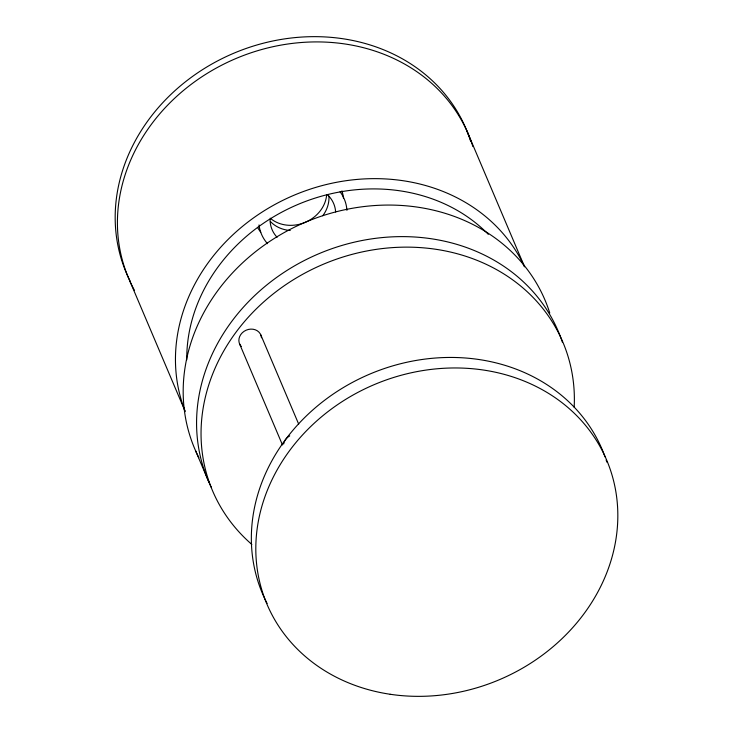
<?xml version="1.0" encoding="UTF-8"?>
<svg xmlns="http://www.w3.org/2000/svg" width="733" height="733" viewBox="0 0 733 733"><rect width="100%" height="100%" fill="white"/><g stroke="black" fill="none" stroke-linecap="round" stroke-linejoin="round"><path stroke-width="1.1" d="M466.93 131.005L524.526 266.693M260.746 334.743L298.688 424.141M239.618 343.988L282.48 444.958M129.897 281.197L185.266 411.616M195.537 450.648L208.932 482.204M184.853 410.535A184.496 160.261 -23 0 1 293.997 195.244A184.496 160.261 -23 0 1 524.489 266.702M186.768 359.866A172.97 150.247 -23 0 1 299.037 203.994A172.97 150.247 -23 0 1 488.325 234.358M134.496 290.415A184.496 160.261 -23 0 1 235.687 58.631A184.496 160.261 -23 0 1 472.877 146.554M341.926 190.882A46.124 40.068 -23 0 1 343.493 198.368M260.765 232.205A46.124 40.068 -23 0 1 257.576 227.432M129.933 280.693A184.496 160.261 -23 0 1 236.127 52.254A184.496 160.261 -23 0 1 470.641 141.295M340.075 191.789A44.97 39.06 -23 0 1 346.929 210.344M267.536 243.695A44.97 39.06 -23 0 1 259.015 224.921M327.33 194.63A33.443 29.045 -23 0 1 335.632 211.956M277.083 237.281A33.443 29.045 -23 0 1 270.074 219.259M328.934 196.178A33.443 29.045 -23 0 1 322.767 215.749M290.241 230.501A33.443 29.045 -23 0 1 270.385 221.503M326.652 194.969A33.443 29.045 -23 0 1 304.91 222.484A33.443 29.045 -23 0 1 270.211 218.196M283.634 444.061A11.536 10.015 -23 0 1 289.727 435.897M606.136 460.003A184.496 160.261 -23 0 1 606.814 462.092M267.096 603.433A184.496 160.261 -23 0 1 368.223 374.765A184.496 160.261 -23 0 1 605.055 456.879M241.285 346.489A11.536 10.015 -23 0 1 246.178 330.18A11.536 10.015 -23 0 1 261.47 337.757M211.296 487.289A190.259 165.264 -23 0 1 320.697 252.958A190.259 165.264 -23 0 1 562.449 342.375M198.909 457.74A190.259 165.264 -23 0 1 307.31 221.403A190.259 165.264 -23 0 1 549.759 312.982M251.84 544.436A190.259 165.264 -23 0 1 322.941 264.411A190.259 165.264 -23 0 1 574.168 407.246M390.176 694.27A184.496 160.261 -23 0 0 611.606 473.665A184.496 160.261 -23 0 0 308.675 428.539A184.496 160.261 -23 0 0 390.176 694.27"/></g></svg>
